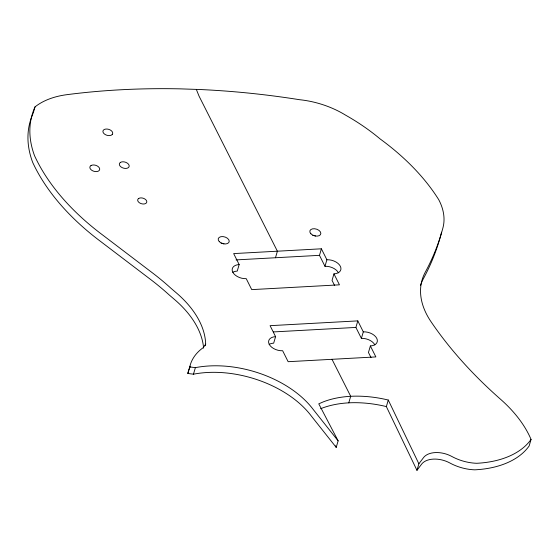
<?xml version="1.0" encoding="UTF-8"?>
<svg xmlns="http://www.w3.org/2000/svg" width="559" height="559" viewBox="0 0 559 559"><rect width="100%" height="100%" fill="white"/><g stroke="black" fill="none" stroke-linecap="round" stroke-linejoin="round"><path stroke-width="0.84" d="M33.114 113.421L35.028 106.881A80.873 49.793 16.3 0 1 67.017 94.653A596.732 367.382 16.3 0 1 180.382 88.86L199.975 89.517A596.732 367.382 16.3 0 1 299.498 99.698A70.071 43.141 16.3 0 1 345.532 115.119A177.364 109.194 16.3 0 1 380.127 138.939A230.699 142.035 16.3 0 1 438.731 199.675A84.388 51.952 16.3 0 1 442.931 227.855A528.192 325.191 16.3 0 1 425.28 272.191A102.36 63.02 16.3 0 0 431.045 321.746A448.961 276.412 16.3 0 0 500.536 399.252A140.616 86.575 16.3 0 1 531.05 439.416L529.135 445.956A93.276 57.43 16.3 0 1 474.822 469.826A35.839 22.067 16.3 0 1 449.904 462.999A20.515 12.626 16.3 0 0 421.409 464.424L416.965 470.329L386.36 406.582L388.274 400.041A88.937 54.754 16.3 0 0 350.696 396.296A87.064 53.601 16.3 0 0 323.402 401.83L318.77 403.836L338.125 440.848L336.211 447.389L311.286 415.98A88.203 54.3 16.3 0 0 193.463 374.195L187.831 373.461L189.746 366.928A75.458 46.46 16.3 0 1 203.336 347.572L205.67 344.134A108.607 66.863 16.3 0 0 176.427 292.951L171.173 288.458A242.354 149.211 16.3 0 0 152.838 273.176L102.877 235.178A242.208 149.113 16.3 0 1 34.595 155.842A151.14 93.053 16.3 0 1 35.028 106.881M193.463 374.195L195.371 367.654A88.203 54.3 16.3 0 1 313.194 409.44L338.125 440.848M205.188 345.769L205.67 344.134M334.61 285.523L332.046 280.408L333.954 273.868A10.81 6.652 16.3 0 0 340.354 266.28A10.81 6.652 16.3 0 0 326.889 259.767L321.39 248.804L233.669 253.59L239.161 264.554L237.254 271.094A10.81 6.652 16.3 0 0 232.761 272.31M275.482 257.748L277.397 251.208L199.025 96.071L196.335 89.398M371.022 357.606L368.458 352.491L370.372 345.951A10.81 6.652 16.3 0 0 376.766 338.363A10.81 6.652 16.3 0 0 363.301 331.85L357.809 320.887L270.081 325.673L275.58 336.637L273.665 343.177A10.81 6.652 16.3 0 0 269.172 344.393M338.44 272.813A10.81 6.652 16.3 0 0 324.975 266.308L319.482 255.344L321.39 248.804M324.975 266.308L326.889 259.767M374.851 344.896A10.81 6.652 16.3 0 0 361.394 338.391L355.894 327.427L357.809 320.887M361.394 338.391L363.301 331.85M320.614 408.727L321.495 408.37A87.064 53.601 16.3 0 1 348.781 402.836L350.696 396.296L332.004 359.304M416.965 470.329L418.873 463.788L423.324 457.891A20.515 12.626 16.3 0 1 451.819 456.465A35.839 22.067 16.3 0 0 476.736 463.285A93.276 57.43 16.3 0 0 531.05 439.416M236.038 259.9L319.482 255.344M273.379 331.927L355.894 327.427M189.746 366.928L195.371 367.654M335.4 445.844L336.211 447.389M370.372 345.951L375.872 356.915L288.144 361.701L282.644 350.738A10.81 6.652 16.3 0 1 269.179 344.225A10.81 6.652 16.3 0 1 275.58 336.637M333.954 273.868L339.453 284.831L251.732 289.618L246.233 278.655A10.81 6.652 16.3 0 1 232.768 272.142A10.81 6.652 16.3 0 1 239.161 264.554M388.274 400.041L418.873 463.788M348.781 402.836A88.937 54.754 16.3 0 1 386.36 406.582M420.494 285.467A102.36 63.02 16.3 0 1 423.366 278.724A528.192 325.191 16.3 0 0 441.016 234.396A84.388 51.952 16.3 0 0 441.519 232.181M32.785 114.162A151.14 93.053 16.3 0 0 32.681 162.383A242.208 149.113 16.3 0 0 100.962 241.719L150.923 279.717A242.354 149.211 16.3 0 1 169.265 294.998L174.513 299.491A108.607 66.863 16.3 0 1 203.609 348.103M187.831 373.461A75.458 46.46 16.3 0 1 190.479 366.229M312.747 235.29A5.674 3.494 16.3 0 1 315.576 236.045M221.119 243.13A5.674 3.494 16.3 0 1 223.956 243.885M120.506 162.376L119.808 162.955A5.059 3.116 16.3 0 0 122.148 167.623L123.371 168.091A5.059 3.116 16.3 0 0 128.025 167.84L128.724 167.26A5.059 3.116 16.3 0 0 126.383 162.592L125.16 162.124A5.059 3.116 16.3 0 0 120.506 162.376M112.254 134.453L111.555 135.026A5.024 3.095 16.3 0 1 106.937 135.278L105.721 134.81A5.024 3.095 16.3 0 1 103.156 130.52A5.024 3.095 16.3 0 1 108.705 129.346L109.927 129.814A5.024 3.095 16.3 0 1 112.254 134.453M91.026 165.555L90.32 166.128A5.059 3.116 16.3 0 0 92.661 170.795L93.884 171.264A5.059 3.116 16.3 0 0 98.531 171.012L99.229 170.439A5.059 3.116 16.3 0 0 96.896 165.771L95.666 165.303A5.059 3.116 16.3 0 0 91.026 165.555M138.765 198.424L138.115 198.962A4.675 2.879 16.3 0 0 139.757 202.994A4.675 2.879 16.3 0 0 145.71 203.476L146.36 202.945A4.675 2.879 16.3 0 0 144.718 198.906A4.675 2.879 16.3 0 0 138.765 198.424M310.916 233.802A5.674 3.494 16.3 0 0 320.419 234.717A5.674 3.494 16.3 0 0 314.654 228.75A5.674 3.494 16.3 0 0 310.916 233.802M219.289 241.642A5.674 3.494 16.3 0 0 228.799 242.557A5.674 3.494 16.3 0 0 223.034 236.59A5.674 3.494 16.3 0 0 219.289 241.642"/></g></svg>
